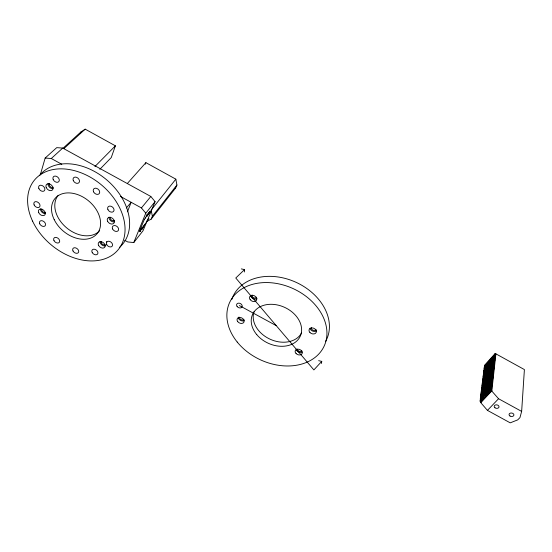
<?xml version="1.0" encoding="UTF-8"?>
<svg xmlns="http://www.w3.org/2000/svg" width="552" height="552" viewBox="0 0 552 552"><rect width="100%" height="100%" fill="white"/><g stroke="black" fill="none" stroke-linecap="round" stroke-linejoin="round"><path stroke-width="0.83" d="M491.887 390.361L491.549 390.174L480.599 401.877L480.537 402.401L487.45 410.384L510.214 422.846L517.686 419.893L519.943 417.643L521.647 411.406L524.4 369.578L495.579 353.68L494.889 353.791L484.442 365.417L485.022 366.231L484.325 366.356L484.904 367.177L484.207 367.301L484.787 368.122L484.09 368.246L484.67 369.067L483.973 369.191L494.468 357.558L495.165 357.441L494.571 356.613L484.09 368.246M244.357 271.984L244.543 269.59L241.327 268.914M495.903 353.86L491.832 390.878L480.868 402.58L481.144 400.359M480.537 402.401L491.487 390.692L490.928 389.284L479.992 400.993L480.93 402.063M321.416 363.464L321.747 361.374L318.635 360.67M140.608 229.749L140.118 231.509L141.754 228.293M140.284 231.302L140.774 229.542L139.428 231.24L144.424 219.275M142.03 227.948L141.54 229.708L144.576 224.726M140.208 228.687L141.705 229.501L142.195 227.741L141.595 228.5M143.444 226.161L142.947 227.921L144.417 224.926L146.715 222.014L151.552 210.34L149.247 213.224L149.93 211.188L147.839 214.99L148.357 213.155M146.942 214.928L146.425 216.763L147.025 216.018M146.584 216.563L147.101 214.728L145.438 218.005M148.005 214.79L148.522 212.955L146.86 216.218M40.399 174.494L45.16 158.038L56.732 147.639L62.735 148.081L150.827 196.477L155.071 201.646L151.393 210.54M80.33 133.563L80.806 132.059L85.194 129.154L115.402 145.825L111.242 157.589L99.829 169.319M145.293 164.185L145.894 162.647L175.846 179.165L176.923 185.051L175.708 187.88L151.165 219.123L146.287 221.78L148.923 218.454M127.429 211.851L131.155 202.301L126.291 208.014M124.697 240.292L127.726 241.942L133.763 242.563L145.79 213.182L155.071 201.646M146.556 222.214L143.03 230.743L133.763 242.563M151.165 219.123L152.38 216.212L176.923 185.051M148.274 214.445L149.771 211.388M141.705 229.501L143.175 226.506M175.846 179.165L151.117 210.105L152.38 216.212M144.258 219.475L145.597 217.798M145.79 213.182L141.422 207.931L150.827 196.477M127.395 183.436L145.894 162.647M484.325 366.356L495.579 353.68M487.223 363.789L489.976 360.732M492.729 357.675L495.475 354.619L494.889 353.791M484.207 367.301L494.675 355.667L495.372 355.557L494.778 354.729L495.475 354.619M486.008 365.955L487.106 364.727M490.963 360.449L492.067 359.228M494.164 357.717L495.268 356.495L494.675 355.667M487.202 367.908L484.435 370.972L483.849 370.144L494.357 358.503L495.061 358.386L494.468 357.558M486.208 368.184L490.079 363.899M491.19 362.671L495.061 358.386M487.968 369.557L484.076 373.842L483.49 373.007L484.194 372.883L483.614 372.055L484.311 371.924L483.731 371.096L494.254 359.456L494.958 359.338L494.357 358.503M489.969 364.851L492.184 362.402M483.614 372.055L494.15 360.408L494.847 360.29L494.254 359.456M488.196 367.639L489.859 365.803M493.184 362.126L494.847 360.29M483.49 373.007L494.04 361.367L494.744 361.243L494.15 360.408M487.299 371.13L483.959 374.808L483.373 373.973L493.936 362.326L494.64 362.202L494.04 361.367M483.007 376.871L493.612 365.217L494.212 366.059L493.502 366.183L482.89 377.844L483.593 377.713L483.007 376.871L483.718 376.74L483.131 375.905L483.835 375.774L483.255 374.939L493.826 363.285L494.53 363.161L493.936 362.326M488.968 369.295L492.86 365.003M483.131 375.905L493.723 364.251L494.426 364.127L493.826 363.285M487.74 371.482L489.969 369.033M492.757 365.969L494.426 364.127M486.505 373.676L487.623 372.448M491.528 368.156L494.323 365.093L493.723 364.251M485.036 377.823L483.352 379.666L482.765 378.817L493.391 367.156L494.102 367.032L493.502 366.183M489.072 372.552L483.476 378.686L482.765 378.817M482.524 380.776L493.177 369.115L493.778 369.964L493.067 370.095L482.4 381.763L483.11 381.625L482.524 380.776L483.235 380.645L482.641 379.797L493.288 368.136L493.999 368.005L493.391 367.156M487.278 375.367L491.197 371.075M492.315 369.847L493.999 368.005M486.036 377.575L488.278 375.118M491.087 372.055L493.888 368.984L493.288 368.136M489.852 374.263L491.535 372.421M486.243 379.914L482.869 383.599L482.276 382.75L492.957 371.075L493.674 370.951L493.067 370.095M483.869 383.364L482.745 384.592L482.151 383.737L492.846 372.062L493.564 371.931L492.957 371.075M487.368 378.686L489.624 376.229M481.903 385.724L492.625 374.042L493.233 374.905L492.515 375.043L481.779 386.724L482.496 386.579L481.903 385.724L482.62 385.586L482.027 384.73L492.736 373.055L493.453 372.924L492.846 372.062M486.126 380.908L490.072 376.609M491.197 375.381L493.453 372.924M321.747 361.374L313.874 369.923L235.78 278.015L244.543 269.59M485.443 382.515L487.133 380.673M490.521 376.981L493.343 373.911L492.736 373.055M489.279 379.21L490.411 377.982M485.65 384.896L482.248 388.58L481.654 387.725L492.405 376.036L493.122 375.905L492.515 375.043M482.938 386.966L485.201 384.509M484.104 393.631L481.24 396.709L480.64 395.825L481.365 395.68L480.771 394.804L481.496 394.659L480.895 393.783L481.62 393.638L481.02 392.769L481.744 392.624L481.151 391.754L481.875 391.609L481.275 390.74L481.999 390.595L481.399 389.733L482.124 389.588L481.53 388.725L492.294 377.037L493.012 376.906L492.405 376.036M486.781 383.668L490.183 379.976M481.399 389.733L492.177 378.044L492.901 377.906L492.294 377.037M486.091 385.282L489.5 381.598M491.204 379.755L492.901 377.906M481.275 390.74L492.067 379.051L492.791 378.913L492.177 378.044M484.835 387.525L486.54 385.675M489.948 381.991L492.791 378.913M481.151 391.754L491.956 380.059L492.681 379.921L492.067 379.051M489.265 383.612L490.404 382.384M481.02 392.769L491.839 381.073L492.57 380.935L491.956 380.059M482.883 391.389L486.305 387.697M480.895 393.783L491.728 382.087L492.453 381.949L491.839 381.073M482.193 393.024L485.042 389.947M487.326 387.483L490.176 384.413M480.771 394.804L491.618 383.109L492.343 382.964L491.728 382.087M486.064 389.733L489.486 386.041M491.204 384.199L492.343 382.964M480.64 395.825L491.501 384.13L492.232 383.985L491.618 383.109M485.367 391.375L486.512 390.14M490.514 385.834L492.232 383.985M480.254 398.917L491.156 387.214L491.777 388.097L491.045 388.242L480.123 399.952L480.854 399.8L480.254 398.917L480.985 398.765L480.385 397.882L481.109 397.737L480.509 396.853L491.39 385.151L492.115 385.013L491.501 384.13M489.831 387.469L492.115 385.013M480.385 397.882L491.273 386.179L492.004 386.034L491.39 385.151M483.98 394.659L487.416 390.961M482.703 396.916L486.153 393.224M487.871 391.375L490.169 388.912M482.006 398.572L483.152 397.337M487.181 393.024L491.777 388.097M481.303 400.221L482.455 398.992M485.905 395.294L487.637 393.445M487.45 410.384L498.566 398.744L521.647 411.406M94.923 166.538L115.402 145.825M63.935 148.578L85.194 129.154M45.16 158.038L51.274 158.514L62.735 148.081M62.59 148.66L80.806 132.059M174.37 188.632L175.708 187.88M479.992 400.993L480.73 400.835M480.509 396.853L481.24 396.709M490.928 389.284L491.659 389.132L491.045 388.242M491.156 387.214L491.887 387.069L491.273 386.179M481.654 387.725L482.372 387.58M481.53 388.725L482.248 388.58M482.027 384.73L482.745 384.592M482.276 382.75L482.986 382.612M482.151 383.737L482.869 383.599M482.641 379.797L483.352 379.666M492.625 374.042L493.343 373.911M483.373 373.973L484.076 373.842M483.255 374.939L483.959 374.808M493.177 369.115L493.888 368.984M483.731 371.096L484.435 370.972M483.849 370.144L484.552 370.019M493.612 365.217L494.323 365.093M484.442 365.417L485.139 365.293M494.571 356.613L495.268 356.495M239.389 305.56L276.255 325.645M491.487 390.692L498.566 398.744M51.274 158.514L61.789 164.275M120.391 196.402L141.422 207.931M231.743 299.639A51.522 39.054 24.7 0 1 295.389 282.017A51.522 39.054 24.7 0 1 325.645 341.377M301.592 332.856A26.054 19.686 24.7 0 1 270.425 339.356A26.054 19.686 24.7 0 1 254.051 311.721M244.267 320.608A3.726 2.774 27.2 0 1 240.375 320.332A3.726 2.774 27.2 0 1 238.319 317.172M243.97 319.291A2.484 1.849 27.2 0 1 241.107 319.677A2.484 1.849 27.2 0 1 239.54 317.179M257.025 298.597A3.816 2.919 27.2 0 1 253.195 298.653A3.816 2.919 27.2 0 1 250.767 295.61M256.625 297.217A2.546 1.946 27.2 0 1 253.596 297.769A2.546 1.946 27.2 0 1 252.043 295.03M316.593 330.682A3.802 2.891 21.9 0 1 312.701 331.103A3.802 2.891 21.9 0 1 310.031 328.178M316.034 329.358A2.532 1.925 21.9 0 1 313.032 330.2A2.532 1.925 21.9 0 1 311.3 327.557M302.255 351.955A3.705 2.753 22.4 0 1 298.466 351.928A3.705 2.753 22.4 0 1 296.176 349.057M301.834 350.782A2.47 1.835 22.4 0 1 299.218 351.251A2.47 1.835 22.4 0 1 297.369 349.202M39.53 175.55A53.889 38.992 40.1 0 1 108.364 181.325A53.889 38.992 40.1 0 1 119.322 247.503M99.657 230.708A27.248 19.658 40 0 1 66.288 227.555A27.248 19.658 40 0 1 58.25 195.284M45.519 213.562A3.919 2.753 41 0 1 41.993 212.223A3.919 2.753 41 0 1 40.503 208.87M45.533 212.313A2.615 1.835 41 0 1 42.718 211.644A2.615 1.835 41 0 1 41.752 208.946M53.164 188.612A4.036 2.884 42.3 0 1 49.445 187.149A4.036 2.884 42.3 0 1 48.065 183.526M53.309 187.225A2.691 1.925 42.3 0 1 50.218 186.562A2.691 1.925 42.3 0 1 49.445 183.561M114.526 221.787A3.947 2.912 38.7 0 1 110.669 220.696A3.947 2.912 38.7 0 1 109.103 217.102M114.526 220.372A2.629 1.939 38.7 0 1 111.469 220.103A2.629 1.939 38.7 0 1 110.414 217.184M105.784 245.668A3.843 2.774 37.5 0 1 101.947 244.984A3.843 2.774 37.5 0 1 100.05 241.5M106.329 241.672A3.843 2.774 37.5 0 1 106.798 242.576M105.156 244.619A2.56 1.849 37.5 0 1 102.327 244.122A2.56 1.849 37.5 0 1 101.299 241.5M237.236 342.054A52.047 39.178 24.7 0 0 323.168 348.029A52.047 39.178 24.7 0 0 270.308 282.7A52.047 39.178 24.7 0 0 237.236 342.054M256.742 334.615A26.22 19.727 24.7 0 0 299.908 336.934A26.22 19.727 24.7 0 0 272.605 304.338A26.22 19.727 24.7 0 0 256.742 334.615M237.746 321.643A3.74 2.781 27.1 0 0 243.867 322.244A3.74 2.781 27.1 0 0 240.148 317.462A3.74 2.781 27.1 0 0 237.746 321.643M250.194 299.702A3.836 2.926 27.2 0 0 256.494 300.274A3.836 2.926 27.2 0 0 252.719 295.306A3.836 2.926 27.2 0 0 250.194 299.702M309.934 332.518A3.816 2.898 21.9 0 0 316.206 332.401A3.816 2.898 21.9 0 0 311.894 327.902A3.816 2.898 21.9 0 0 309.934 332.518M296.072 353.549A3.726 2.753 22.5 0 0 302.144 353.494A3.726 2.753 22.5 0 0 297.914 349.147A3.726 2.753 22.5 0 0 296.072 353.549M237.112 306.491A2.974 2.236 27.8 0 0 241.983 307.015A2.974 2.236 27.8 0 0 239.092 303.158A2.974 2.236 27.8 0 0 237.112 306.491M32.568 221.117A54.455 39.123 39.9 0 0 116.762 251.305A54.455 39.123 39.9 0 0 79.626 172.258A54.455 39.123 39.9 0 0 32.568 221.117M54.213 219.634A27.427 19.7 39.9 0 0 96.676 234.165A27.427 19.7 39.9 0 0 77.28 194.463A27.427 19.7 39.9 0 0 54.213 219.634M38.73 212.686A3.94 2.753 40.9 0 0 44.74 215.045A3.94 2.753 40.9 0 0 42.145 209.339A3.94 2.753 40.9 0 0 38.73 212.686M46.237 187.59A4.05 2.891 42.2 0 0 52.405 190.005A4.05 2.891 42.2 0 0 49.77 184.044A4.05 2.891 42.2 0 0 46.237 187.59M107.578 221.255A3.961 2.919 38.6 0 0 113.788 223.291A3.961 2.919 38.6 0 0 111.014 217.543A3.961 2.919 38.6 0 0 107.578 221.255M98.691 245.626A3.857 2.781 37.5 0 0 104.742 247.241A3.857 2.781 37.5 0 0 101.63 241.81A3.857 2.781 37.5 0 0 98.691 245.626M34.127 204.916A3.526 2.47 41.4 0 0 39.496 207.021A3.526 2.47 41.4 0 0 37.157 201.887A3.526 2.47 41.4 0 0 34.127 204.916M39.744 223.829A3.457 2.408 40.2 0 0 45.036 225.906A3.457 2.408 40.2 0 0 42.745 220.924A3.457 2.408 40.2 0 0 39.744 223.829M54.006 240.665A3.409 2.374 39 0 0 59.271 242.404A3.409 2.374 39 0 0 56.718 237.567A3.409 2.374 39 0 0 54.006 240.665M106.771 244.743A3.436 2.491 37.3 0 0 112.18 246.185A3.436 2.491 37.3 0 0 109.427 241.341A3.436 2.491 37.3 0 0 106.771 244.743M92.26 252.637A3.395 2.422 37.3 0 0 97.58 254.065A3.395 2.422 37.3 0 0 94.813 249.311A3.395 2.422 37.3 0 0 92.26 252.637M73.002 250.967A3.388 2.381 37.9 0 0 78.274 252.712A3.388 2.381 37.9 0 0 75.79 247.917A3.388 2.381 37.9 0 0 73.002 250.967M38.888 188.612A3.595 2.546 42.3 0 0 44.346 190.744A3.595 2.546 42.3 0 0 41.986 185.472A3.595 2.546 42.3 0 0 38.888 188.612M53.192 179.545A3.636 2.622 42.6 0 0 58.733 181.705A3.636 2.622 42.6 0 0 56.387 176.323A3.636 2.622 42.6 0 0 53.192 179.545M73.306 180.58A3.65 2.67 42.2 0 0 78.888 182.76A3.65 2.67 42.2 0 0 76.611 177.344A3.65 2.67 42.2 0 0 73.306 180.58M112.601 228.983A3.498 2.574 38 0 0 118.093 230.784A3.498 2.574 38 0 0 115.658 225.727A3.498 2.574 38 0 0 112.601 228.983M107.944 209.643A3.567 2.643 39.4 0 0 113.519 211.457A3.567 2.643 39.4 0 0 111.028 206.262A3.567 2.643 39.4 0 0 107.944 209.643M93.578 191.848A3.622 2.677 41 0 0 99.194 193.669A3.622 2.677 41 0 0 96.628 188.356A3.622 2.677 41 0 0 93.578 191.848M495.006 407.79A2.436 1.746 9.1 0 0 498.98 407.134A2.436 1.746 9.1 0 0 495.841 404.878A2.436 1.746 9.1 0 0 495.006 407.79M510.048 416.049A2.443 1.732 8.4 0 0 513.905 415.118A2.443 1.732 8.4 0 0 510.51 413.082A2.443 1.732 8.4 0 0 510.048 416.049"/></g></svg>
